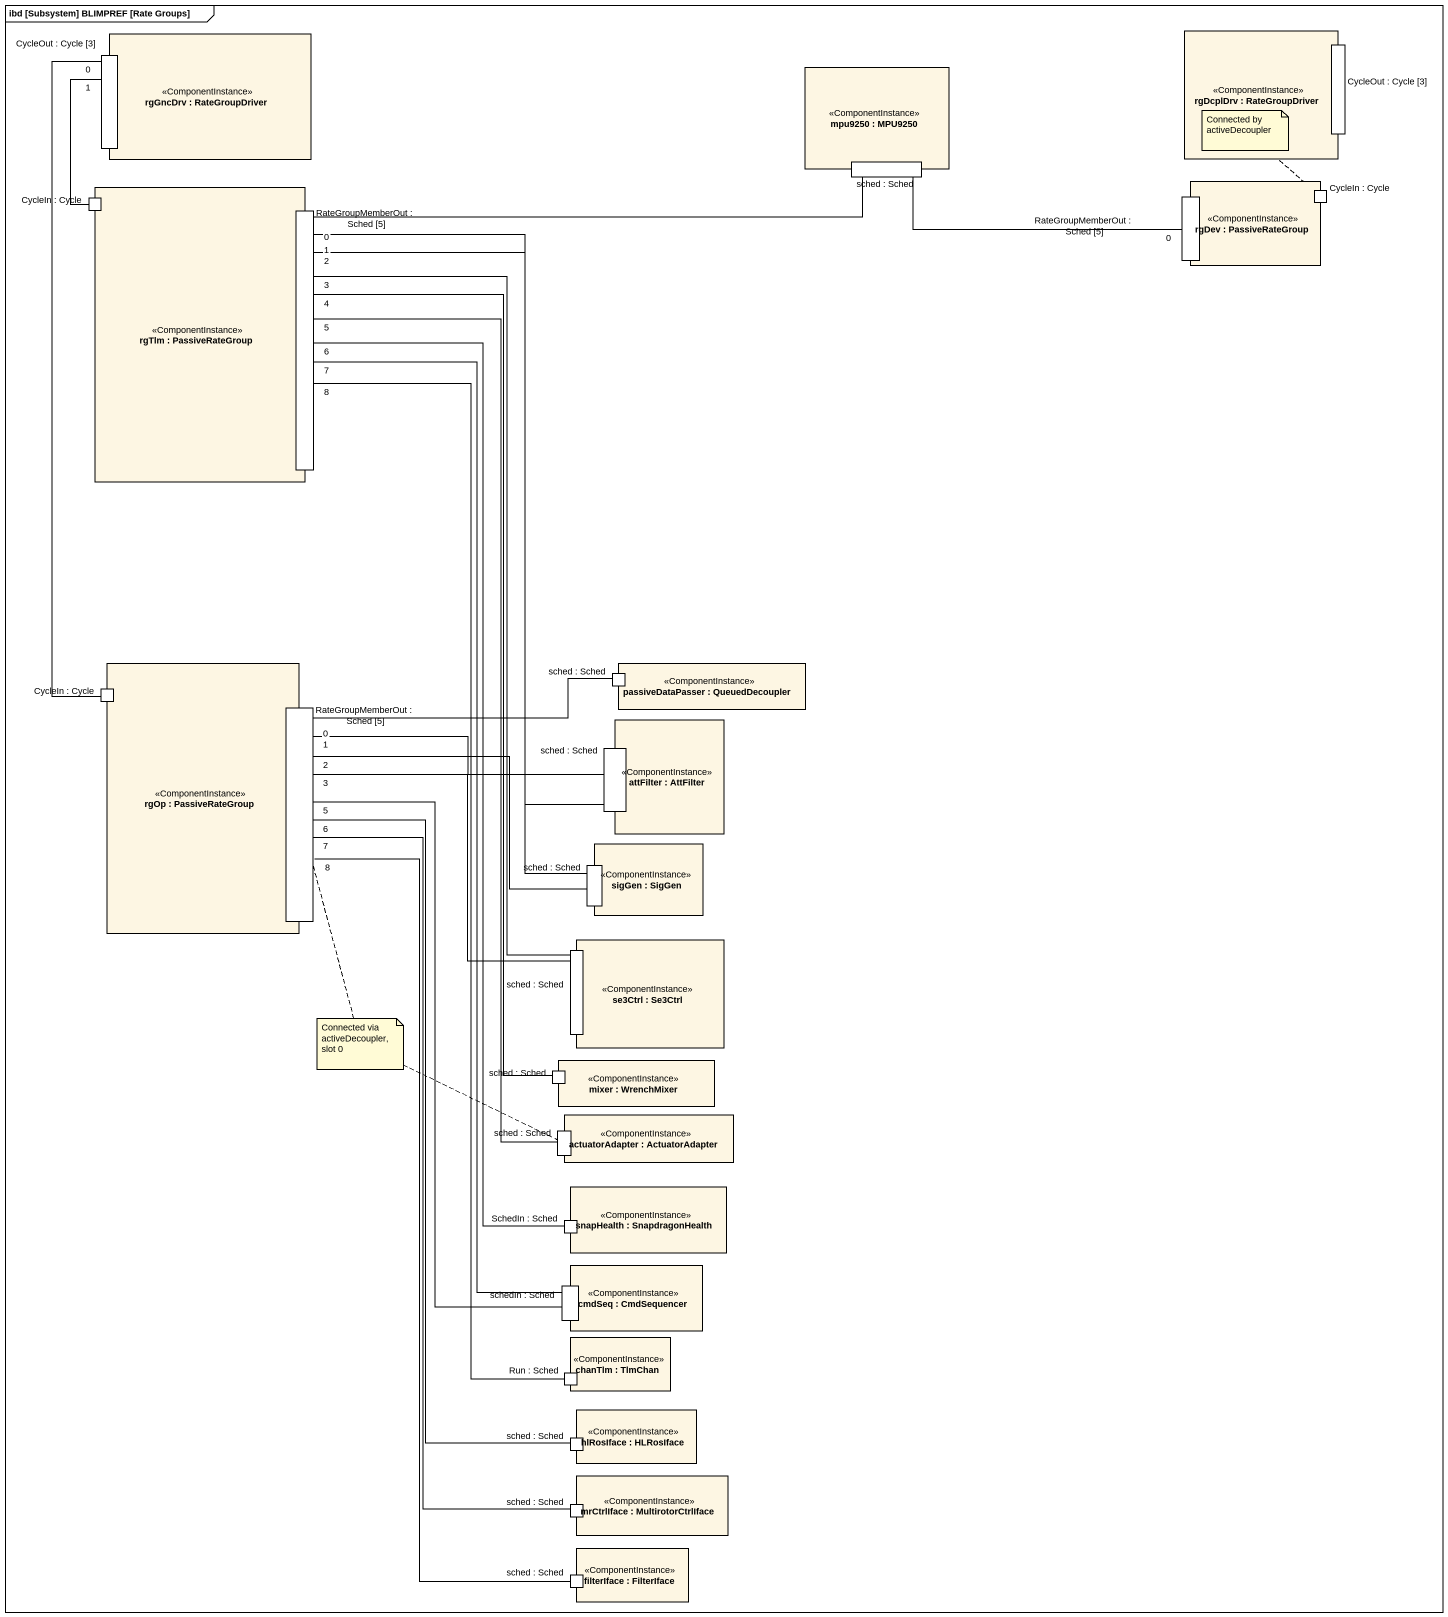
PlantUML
@startuml
mainframe ibd [Subsystem] BLIMPREF [Rate Groups]
rectangle "rgGncDrv : RateGroupDriver" as rgGncDrv <<ComponentInstance>> {
  port "CycleOut : Cycle [3]" as CycleOut_Cycle_3
}
rectangle "rgDcplDrv : RateGroupDriver" as rgDcplDrv <<ComponentInstance>> {
  port "CycleOut : Cycle [3]" as CycleOut_Cycle_3_2
}
rectangle "mpu9250 : MPU9250" as mpu9250 <<ComponentInstance>> {
  port "sched : Sched" as sched_Sched
}
rectangle "rgTlm : PassiveRateGroup" as rgTlm <<ComponentInstance>> {
  port "CycleIn : Cycle" as CycleIn_Cycle
  port "RateGroupMemberOut : Sched [5]" as RateGroupMemberOut_Sched_5
}
rectangle "rgDev : PassiveRateGroup" as rgDev <<ComponentInstance>> {
  port "RateGroupMemberOut : Sched [5]" as RateGroupMemberOut_Sched_5_2
  port "CycleIn : Cycle" as CycleIn_Cycle_2
}
rectangle "rgOp : PassiveRateGroup" as rgOp <<ComponentInstance>> {
  port "CycleIn : Cycle" as CycleIn_Cycle_3
  port "RateGroupMemberOut : Sched [5]" as RateGroupMemberOut_Sched_5_3
}
rectangle "passiveDataPasser : QueuedDecoupler" as passiveDataPasser <<ComponentInstance>> {
  port "sched : Sched" as sched_Sched_2
}
rectangle "attFilter : AttFilter" as attFilter <<ComponentInstance>> {
  port "sched : Sched" as sched_Sched_3
}
rectangle "sigGen : SigGen" as sigGen <<ComponentInstance>> {
  port "sched : Sched" as sched_Sched_4
}
rectangle "se3Ctrl : Se3Ctrl" as se3Ctrl <<ComponentInstance>> {
  port "sched : Sched" as sched_Sched_5
}
rectangle "mixer : WrenchMixer" as mixer <<ComponentInstance>> {
  port "sched : Sched" as sched_Sched_6
}
rectangle "actuatorAdapter : ActuatorAdapter" as actuatorAdapter <<ComponentInstance>> {
  port "sched : Sched" as sched_Sched_7
}
rectangle "snapHealth : SnapdragonHealth" as snapHealth <<ComponentInstance>> {
  port "SchedIn : Sched" as SchedIn_Sched
}
rectangle "cmdSeq : CmdSequencer" as cmdSeq <<ComponentInstance>> {
  port "schedIn : Sched" as schedIn_Sched
}
rectangle "chanTlm : TlmChan" as chanTlm <<ComponentInstance>> {
  port "Run : Sched" as Run_Sched
}
rectangle "hlRosIface : HLRosIface" as hlRosIface <<ComponentInstance>> {
  port "sched : Sched" as sched_Sched_8
}
rectangle "mrCtrlIface : MultirotorCtrlIface" as mrCtrlIface <<ComponentInstance>> {
  port "sched : Sched" as sched_Sched_9
}
rectangle "filterIface : FilterIface" as filterIface <<ComponentInstance>> {
  port "sched : Sched" as sched_Sched_10
}
CycleIn_Cycle -up- "1" CycleOut_Cycle_3
RateGroupMemberOut_Sched_5 "0" -right- sched_Sched
RateGroupMemberOut_Sched_5_2 "0" -left- sched_Sched
sched_Sched_2 -left- "0" RateGroupMemberOut_Sched_5_3
CycleIn_Cycle_3 -up- "0" CycleOut_Cycle_3
RateGroupMemberOut_Sched_5_3 "1" -right- sched_Sched_3
sched_Sched_3 -up- "1" RateGroupMemberOut_Sched_5
sched_Sched_4 -up- "2" RateGroupMemberOut_Sched_5
sched_Sched_4 -left- "2" RateGroupMemberOut_Sched_5_3
sched_Sched_5 -up- "3" RateGroupMemberOut_Sched_5
sched_Sched_5 -up- "3" RateGroupMemberOut_Sched_5_3
sched_Sched_6 -up- "4" RateGroupMemberOut_Sched_5
sched_Sched_7 -up- "5" RateGroupMemberOut_Sched_5
SchedIn_Sched -up- "6" RateGroupMemberOut_Sched_5
schedIn_Sched -up- "7" RateGroupMemberOut_Sched_5
schedIn_Sched -up- "5" RateGroupMemberOut_Sched_5_3
Run_Sched -up- "8" RateGroupMemberOut_Sched_5
sched_Sched_8 -up- "6" RateGroupMemberOut_Sched_5_3
sched_Sched_9 -up- "7" RateGroupMemberOut_Sched_5_3
sched_Sched_10 -up- "8" RateGroupMemberOut_Sched_5_3
note as N1
  Connected by activeDecoupler
end note
N1 .. CycleIn_Cycle_2
N1 .. CycleOut_Cycle_3_2
note as N2
  Connected via activeDecoupler, slot 0
end note
N2 .. sched_Sched_7
N2 .. RateGroupMemberOut_Sched_5_3
@enduml
